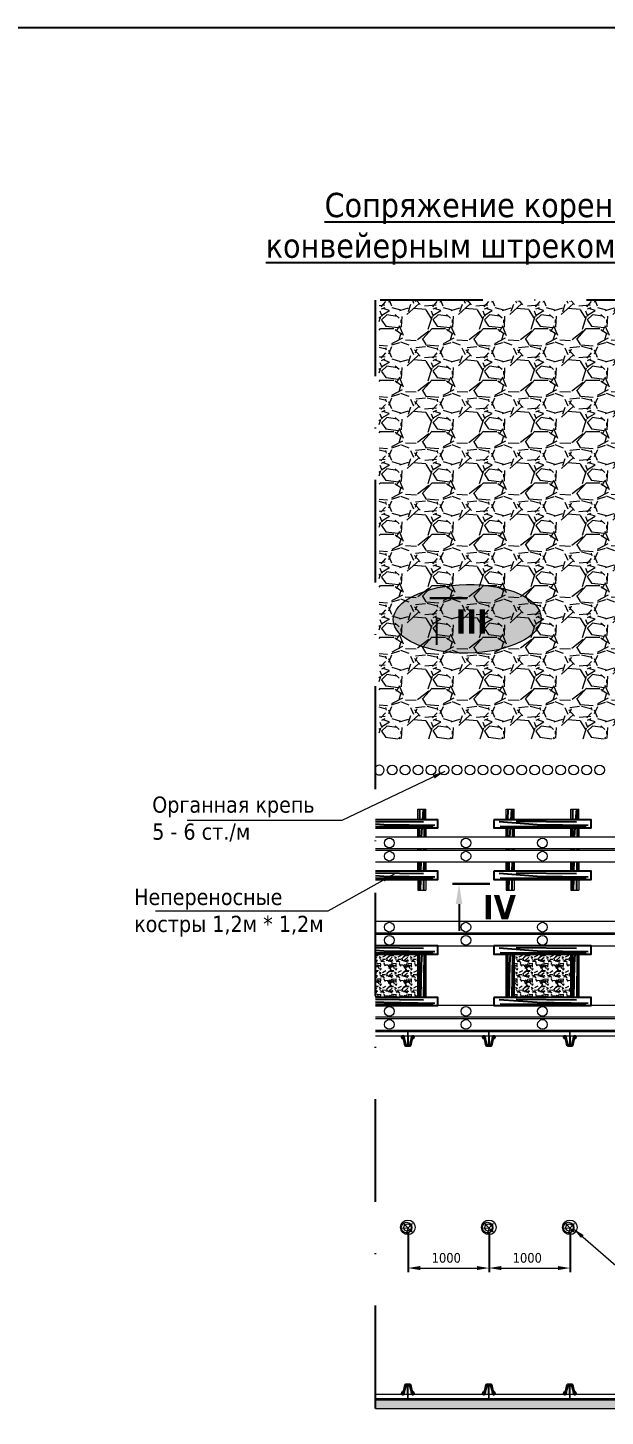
# Model space of a CAD drawing. Header units: millimetres. Extents: x 2161 to 3506, y -1213 to -250.
# Drawn here: x 2475.4 to 2546.6, y -436.3 to -264.8 of the extents above; entities that cross this region are included whole.
import ezdxf
from ezdxf import colors
from ezdxf.entities.mleader import LeaderData, LeaderLine
from ezdxf.math import Vec2, Vec3

# ---------------------------------------------------------------- set-up
doc = ezdxf.new("R2010")
doc.units = ezdxf.units.MM
doc.linetypes.add('ACAD_ISO04W100', pattern=[30, 24, -3, 0, -3])
doc.linetypes.add('DASHDOT', pattern=[25.4, 12.7, -6.35, 0, -6.35])
doc.styles.get("Standard").update_dxf_attribs({"font": 'txt.shx'})
doc.styles.add('стиль', font='TAHOMA.TTF')
doc.dimstyles.new('Копия DIN', dxfattribs={"dimtxt": 2, "dimasz": 2.5, "dimexe": 0.5, "dimexo": 0.625, "dimtad": 0, "dimdec": 0, "dimlfac": 100, "dimzin": 4, "dimdsep": 46, "dimtxsty": 'стиль', "dimcen": 2.5, "dimclre": 256, "dimclrt": 256, "dimadec": 0, "dimazin": 2, "dimtfac": 1, "dimtdec": 0, "dimtmove": 0, "dimatfit": 3, "dimfxl": 0, "dimtvp": 1, "dimtolj": 1, "dimtzin": 0, "dimlwd": 0, "dimarcsym": 0})

# ---------------------------------------------------------------- blocks, each defined once
blk = doc.blocks.new('дер180')
at = {"color": 7, "lineweight": 15}
for points in [[(2532.58, -969.89), (2532, -970.46), (2531.22, -970.48)], [(2531.38, -969.8), (2532.02, -970.46), (2531.78, -971.21)], [(2532.59, -970.96), (2532.02, -970.46)]]:
    blk.add_lwpolyline(points, dxfattribs=at)
for centre, radius in [((2532, -970.36), 0.9), ((2531.85, -970.39), 0.658), ((2531.95, -970.39), 0.446)]:
    blk.add_circle(centre, radius, dxfattribs=at)
blk = doc.blocks.new('*D457')
at = {"lineweight": -2}
for p, q in [((2522.31, -413.74), (2522.31, -418.54)), ((2532.31, -413.74), (2532.31, -418.54))]:
    blk.add_line(p, q, dxfattribs=at)
at = {"color": 0, "lineweight": 0}
blk.add_line((2523.81, -418.04), (2530.81, -418.04), dxfattribs=at)
at = {"color": 0, "lineweight": 15}
for points in [[(2523.81, -417.79), (2523.81, -418.29), (2522.31, -418.04)], [(2530.81, -417.79), (2530.81, -418.29), (2532.31, -418.04)]]:
    blk.add_solid(points, dxfattribs=at)
at = {"layer": 'Defpoints', "color": 0, "lineweight": 15}
for p in [(2522.31, -413.12), (2532.31, -413.12), (2532.31, -418.04)]:
    blk.add_point(p, dxfattribs=at)
at = {"lineweight": 0, "insert": (2527.03, -416.79), "char_height": 1.2, "attachment_point": 5, "style": 'стиль'}
blk.add_mtext('\\A1;1000', dxfattribs=at)
blk = doc.blocks.new('*D396')
at = {"lineweight": -2}
for p, q in [((2532.31, -413.74), (2532.31, -418.54)), ((2542.31, -413.74), (2542.31, -418.54))]:
    blk.add_line(p, q, dxfattribs=at)
at = {"color": 0, "lineweight": 0}
blk.add_line((2533.81, -418.04), (2540.81, -418.04), dxfattribs=at)
at = {"color": 0, "lineweight": 15}
for points in [[(2533.81, -417.79), (2533.81, -418.29), (2532.31, -418.04)], [(2540.81, -417.79), (2540.81, -418.29), (2542.31, -418.04)]]:
    blk.add_solid(points, dxfattribs=at)
at = {"layer": 'Defpoints', "color": 0, "lineweight": 15}
for p in [(2532.31, -413.12), (2542.31, -413.12), (2542.31, -418.04)]:
    blk.add_point(p, dxfattribs=at)
at = {"lineweight": 0, "insert": (2537.03, -416.79), "char_height": 1.2, "attachment_point": 5, "style": 'стиль'}
blk.add_mtext('\\A1;1000', dxfattribs=at)

msp = doc.modelspace()

# ---------------------------------------------------------------- hatches: boundary and pattern name
at = {"lineweight": 0}
h = msp.add_hatch(dxfattribs=at)
h.set_pattern_fill('GRAVEL', scale=0.25, style=0)
h.set_pattern_definition([(228.0128, (5.03444, 6.25096), (-50.800043165, -57.15007022), [0.854302, -84.57625]), (184.9697, (4.46294, 5.61596), (76.200123265, 6.349955188), [1.466012, -145.135]), (132.5104, (3.00244, 5.48896), (63.499953796, -69.85006823), [1.033705, -102.33675]), (267.2737, (0.52594, 3.90146), (6.349972427, 126.999959133), [1.335012, -132.166]), (292.8337, (0.46244, 2.56796), (-31.75009014, 76.200043325), [1.309085, -129.5995]), (357.2737, (0.97044, 1.36146), (-126.999959133, 6.349972427), [1.335012, -132.166]), (37.6942, (2.30394, 1.29796), (-82.550052153, -63.499943392), [1.765485, -174.78275]), (72.2553, (3.70094, 2.37746), (44.450088914, 139.700040515), [1.6668, -165.01325]), (121.4296, (4.20894, 3.96496), (-50.800013088, 82.5499029), [1.339533, -132.61375]), (175.2364, (3.51044, 5.10796), (69.84994513, -6.34994041), [1.529282, -74.93475]), (222.3974, (1.98644, 5.23496), (-76.200002293, -69.849909127), [1.977695, -195.792]), (138.8141, (6.81244, 3.83796), (-44.44997169, 38.09994139), [0.675013, -66.8265]), (171.4692, (6.30444, 4.28246), (82.54987399, -12.700032), [1.284205, -127.1365]), (225, (5.0344, 4.473), (-1e-15, -6.349996), [0.898023, -8.082225]), (203.1986, (4.5899, 5.235), (31.75010706, 12.70005569), [0.483602, -47.8765]), (291.8014, (4.1454, 5.0445), (-6.35000445, 19.05001227), [0.683915, -33.512]), (30.9638, (4.3994, 4.4095), (19.0499799, 12.7000099), [1.1108, -35.91575]), (161.5651, (5.352, 4.981), (12.7000058, -6.3499906), [0.803218, -19.27725]), (16.3895, (0.46244, 5.04446), (63.500035035, 19.049960375), [1.12522, -111.397]), (70.3462, (1.54194, 5.36196), (-25.39992922, -69.84990122), [0.943998, -93.4555]), (293.1986, (5.3519, 6.251), (-12.70005569, 31.75010706), [0.9672, -47.393]), (343.6105, (5.73294, 5.36196), (-63.500035035, 19.049960375), [1.12522, -111.397]), (339.444, (0.46244, 1.10746), (-31.7500394, 12.6999846), [1.085087, -53.16925]), (294.7751, (1.47844, 0.72646), (-31.74992601, 69.849967565), [0.90918, -90.009]), (66.8014, (5.4154, -0.099), (12.70005569, 31.75010706), [0.9672, -47.393]), (17.354, (5.79644, 0.78996), (-82.550004455, -25.39996169), [1.064458, -105.381]), (69.444, (2.30394, -0.09904), (-12.6999846, -31.7500394), [0.542545, -53.712]), (101.3099, (5.0344, -0.099), (-6.34996866, 25.39991865), [0.323788, -32.055]), (165.9638, (4.971, 0.2185), (19.0500134, -6.349989), [1.309085, -24.872625]), (186.009, (3.70094, 0.53596), (63.49990636, 6.34998517), [1.213167, -120.1035]), (303.6901, (4.3994, 3.838), (-6.3500022, 12.6999877), [0.91581, -21.97945]), (353.1572, (4.90744, 3.07596), (107.950044642, -12.70005688), [1.598893, -158.29]), (60.9454, (6.49494, 2.88546), (-25.39994091, -44.44989403), [0.65377, -64.7235]), (90, (6.8124, 3.457), (-6.35, 6.35), [0.381, -5.969]), (120.2564, (3.57394, 0.72646), (25.39994617, -44.44997758), [0.882167, -87.33475]), (48.0128, (3.12944, 1.48846), (50.800043165, 57.15007022), [1.708608, -83.722]), (0, (4.2724, 2.7585), (6.35, 6.35), [1.651, -4.699]), (325.3048, (5.92344, 2.75846), (-63.49988998, 44.450004226), [1.004025, -99.39825]), (254.0546, (6.7489, 2.187), (-6.3500162, -25.4000605), [0.924573, -45.30425]), (207.646, (6.49494, 1.29796), (-120.649957623, -63.500039937), [1.505362, -149.03125]), (175.4261, (5.16144, 0.59946), (-82.550019012, 6.349969278), [1.592572, -157.6645]), (175.4261, (5.16144, 0.59946), (-82.550019012, 6.349969278), [1.592572, -157.6645])])
h.paths.add_polyline_path([(2518.748, -298.583), (2555.894, -298.583), (2555.894, -352.661), (2518.748, -352.661)])
at = {"linetype": 'ByBlock', "lineweight": 15}
h = msp.add_hatch(color=7, dxfattribs=at)
edge = h.paths.add_edge_path()
edge.add_ellipse((2529.61, -337.847), major_axis=(9.12, 0.143), ratio=0.4650035, start_angle=0, end_angle=360)
at = {"lineweight": 15}
h = msp.add_hatch(dxfattribs=at)
h.set_pattern_fill('GRAVEL', scale=0.075, style=0)
h.set_pattern_definition([(228.0128, (-967.83237, 560.74982), (-15.2400129494, -17.145021067), [0.25629075, -25.372875]), (184.9697, (-968.00382, 560.55932), (22.8600369796, 1.9049865565), [0.43980375, -43.5405]), (132.5104, (-968.44197, 560.52122), (19.0499861387, -20.9550204693), [0.3101115, -30.701025]), (267.2737, (-969.18492, 560.04497), (1.9049917281, 38.09998774), [0.40050375, -39.6498]), (292.8337, (-969.20397, 559.64492), (-9.5250270416, 22.8600129975), [0.3927255, -38.87985]), (357.2737, (-969.05157, 559.28297), (-38.09998774, 1.9049917281), [0.40050375, -39.6498]), (37.6942, (-968.65152, 559.26392), (-24.7650156459, -19.0499830177), [0.5296455, -52.434825]), (72.2553, (-968.23242, 559.58777), (13.3350266741, 41.9100121545), [0.50004, -49.503975]), (121.4296, (-968.08002, 560.06402), (-15.2400039264, 24.76497087), [0.40185975, -39.784125]), (175.2364, (-968.28957, 560.40692), (20.95498354, -1.904982122), [0.45878475, -22.480425]), (222.3974, (-968.74677, 560.44502), (-22.8600006879, -20.954972738), [0.5933085, -58.7376]), (138.8141, (-967.29897, 560.02592), (-13.334991506, 11.429982418), [0.20250375, -20.04795]), (171.4692, (-967.45137, 560.15927), (24.7649621967, -3.8100096), [0.3852615, -38.14095]), (225, (-967.8324, 560.2164), (-4e-16, -1.9049987), [0.2694067, -2.4246675]), (203.1986, (-967.96572, 560.44502), (9.52503212, 3.810016706), [0.14508075, -14.36295]), (291.8014, (-968.09907, 560.38787), (-1.905001336, 5.71500368), [0.2051745, -10.0536]), (30.9638, (-968.02287, 560.19737), (5.714993966, 3.81000297), [0.33324, -10.774725]), (161.5651, (-967.7371, 560.3688), (3.81000174, -1.90499717), [0.2409652, -5.783175]), (16.3895, (-969.20397, 560.38787), (19.0500105105, 5.7149881125), [0.337566, -33.4191]), (70.3462, (-968.88012, 560.48312), (-7.6199787665, -20.9549703664), [0.28319925, -28.03665]), (293.1986, (-967.73712, 560.74982), (-3.810016706, 9.52503212), [0.29016, -14.2179]), (343.6105, (-967.62282, 560.48312), (-19.0500105105, 5.7149881125), [0.337566, -33.4191]), (339.444, (-969.20397, 559.20677), (-9.525011823, 3.809995377), [0.32552625, -15.950775]), (294.7751, (-968.89917, 559.09247), (-9.5249778027, 20.9549902696), [0.272754, -27.0027]), (66.8014, (-967.71807, 558.84482), (3.810016706, 9.52503212), [0.29016, -14.2179]), (17.354, (-967.60377, 559.11152), (-24.7650013364, -7.6199885067), [0.31933725, -31.6143]), (69.444, (-968.65152, 558.84482), (-3.809995377, -9.525011823), [0.1627635, -16.1136]), (101.3099, (-967.83237, 558.84482), (-1.904990597, 7.619975596), [0.0971362, -9.6165]), (165.9638, (-967.8514, 558.94007), (5.715004016, -1.904996703), [0.3927255, -7.4617875]), (186.009, (-968.23242, 559.03532), (19.0499719083, 1.9049955514), [0.36395025, -36.03105]), (303.6901, (-968.02287, 560.0259), (-1.90500065, 3.809996324), [0.274743, -6.593835]), (353.1572, (-967.87047, 559.79732), (32.3850133925, -3.8100170637), [0.47966775, -47.487]), (60.9454, (-967.39422, 559.74017), (-7.619982274, -13.334968208), [0.196131, -19.41705]), (90, (-967.299, 559.9116), (-1.905, 1.905), [0.1143, -1.7907]), (120.2564, (-968.27052, 559.09247), (7.61998385, -13.3349932744), [0.26465025, -26.200425]), (48.0128, (-968.40387, 559.32107), (15.2400129494, 17.145021067), [0.51258225, -25.1166]), (0, (-968.061, 559.702), (1.905, 1.905), [0.4953, -1.4097]), (325.3048, (-967.56567, 559.70207), (-19.0499669932, 13.335001268), [0.3012075, -29.819475]), (254.0546, (-967.31802, 559.53062), (-1.90500486, -7.620018152), [0.27737175, -13.591275]), (207.646, (-967.39422, 559.26392), (-36.1949872868, -19.050011981), [0.45160875, -44.709375]), (175.4261, (-967.79427, 559.05437), (-24.7650057036, 1.9049907834), [0.47777175, -47.29935]), (175.4261, (-967.79427, 559.05437), (-24.7650057036, 1.9049907834), [0.47777175, -47.29935])])
h.paths.add_polyline_path([(2518.286, -379.258), (2518.286, -384.628), (2523.503, -384.628), (2523.503, -379.258)])
h = msp.add_hatch(dxfattribs=at)
h.set_pattern_fill('GRAVEL', scale=0.075, style=0)
h.set_pattern_definition([(228.0128, (-930.03237, 560.74982), (-15.2400129494, -17.145021067), [0.2562908, -25.372875]), (184.9697, (-930.20382, 560.55932), (22.8600369796, 1.9049865565), [0.43980375, -43.5405]), (132.5104, (-930.64197, 560.52122), (19.0499861387, -20.9550204693), [0.3101115, -30.701025]), (267.2737, (-931.38492, 560.04497), (1.9049917281, 38.09998774), [0.40050375, -39.6498]), (292.8337, (-931.40397, 559.64492), (-9.5250270416, 22.8600129975), [0.3927255, -38.87985]), (357.2737, (-931.25157, 559.28297), (-38.09998774, 1.9049917281), [0.40050375, -39.6498]), (37.6942, (-930.85152, 559.26392), (-24.7650156459, -19.0499830177), [0.5296455, -52.434825]), (72.2553, (-930.43242, 559.58777), (13.3350266741, 41.9100121545), [0.50004, -49.503975]), (121.4296, (-930.28002, 560.06402), (-15.2400039264, 24.76497087), [0.40185975, -39.784125]), (175.2364, (-930.48957, 560.40692), (20.95498354, -1.904982122), [0.4587847, -22.480425]), (222.3974, (-930.94677, 560.44502), (-22.8600006879, -20.954972738), [0.5933085, -58.7376]), (138.8141, (-929.49897, 560.02592), (-13.334991506, 11.429982418), [0.2025038, -20.04795]), (171.4692, (-929.65137, 560.15927), (24.7649621967, -3.8100096), [0.3852615, -38.14095]), (225, (-930.0324, 560.2164), (-4e-16, -1.9049987), [0.2694067, -2.4246675]), (203.1986, (-930.16572, 560.44502), (9.52503212, 3.810016706), [0.1450808, -14.36295]), (291.8014, (-930.29907, 560.38787), (-1.905001336, 5.71500368), [0.2051745, -10.0536]), (30.9638, (-930.22287, 560.19737), (5.714993966, 3.81000297), [0.33324, -10.774725]), (161.5651, (-929.9371, 560.3688), (3.81000174, -1.90499717), [0.2409652, -5.783175]), (16.3895, (-931.40397, 560.38787), (19.0500105105, 5.7149881125), [0.337566, -33.4191]), (70.3462, (-931.08012, 560.48312), (-7.6199787665, -20.9549703664), [0.2831993, -28.03665]), (293.1986, (-929.93712, 560.74982), (-3.810016706, 9.52503212), [0.29016, -14.2179]), (343.6105, (-929.82282, 560.48312), (-19.0500105105, 5.7149881125), [0.337566, -33.4191]), (339.444, (-931.40397, 559.20677), (-9.525011823, 3.809995377), [0.3255263, -15.950775]), (294.7751, (-931.09917, 559.09247), (-9.5249778027, 20.9549902696), [0.272754, -27.0027]), (66.8014, (-929.91807, 558.84482), (3.810016706, 9.52503212), [0.29016, -14.2179]), (17.354, (-929.80377, 559.11152), (-24.7650013364, -7.6199885067), [0.31933725, -31.6143]), (69.444, (-930.85152, 558.84482), (-3.809995377, -9.525011823), [0.1627635, -16.1136]), (101.3099, (-930.03237, 558.84482), (-1.904990597, 7.619975596), [0.0971362, -9.6165]), (165.9638, (-930.0514, 558.94007), (5.715004016, -1.904996703), [0.3927255, -7.4617875]), (186.009, (-930.43242, 559.03532), (19.0499719083, 1.9049955514), [0.36395025, -36.03105]), (303.6901, (-930.22287, 560.0259), (-1.90500065, 3.809996324), [0.274743, -6.593835]), (353.1572, (-930.07047, 559.79732), (32.3850133925, -3.8100170637), [0.47966775, -47.487]), (60.9454, (-929.59422, 559.74017), (-7.619982274, -13.334968208), [0.196131, -19.41705]), (90, (-929.499, 559.9116), (-1.905, 1.905), [0.1143, -1.7907]), (120.2564, (-930.47052, 559.09247), (7.61998385, -13.3349932744), [0.2646502, -26.200425]), (48.0128, (-930.60387, 559.32107), (15.2400129494, 17.145021067), [0.5125823, -25.1166]), (0, (-930.261, 559.702), (1.905, 1.905), [0.4953, -1.4097]), (325.3048, (-929.76567, 559.70207), (-19.0499669932, 13.335001268), [0.3012075, -29.819475]), (254.0546, (-929.51802, 559.53062), (-1.90500486, -7.620018152), [0.2773717, -13.591275]), (207.646, (-929.59422, 559.26392), (-36.1949872868, -19.050011981), [0.45160875, -44.709375]), (175.4261, (-929.99427, 559.05437), (-24.7650057036, 1.9049907834), [0.47777175, -47.29935]), (175.4261, (-929.99427, 559.05437), (-24.7650057036, 1.9049907834), [0.47777175, -47.29935])])
h.paths.add_polyline_path([(2535.403, -384.628), (2542.403, -384.628), (2542.403, -379.258), (2535.403, -379.258)])
msp.add_hatch(color=8, dxfattribs=at).paths.add_polyline_path([(2518.286, -434.372), (2518.286, -435.372), (2656.218, -435.372), (2656.218, -434.372)])

# ---------------------------------------------------------------- linework, layer by layer
at = {"color": 7, "linetype": 'DASHDOT'}
for p in [(2518.286, -435.372), (2608.054, -298.484)]:
    msp.add_line(p, (2518.286, -298.484), dxfattribs=at)
at = {"color": 0, "linetype": 'Continuous', "lineweight": 30}
for p, q in [((2529.622, -335.289), (2525.01, -335.289)), ((2532.399, -370.59), (2527.787, -370.59))]:
    msp.add_line(p, q, dxfattribs=at)
at = {"color": 7, "lineweight": 15}
for p, q in [((2523.503, -361.347), (2524.503, -361.347)), ((2523.503, -362.662), (2523.503, -361.347)), ((2524.503, -362.662), (2524.503, -361.347)), ((2534.403, -361.347), (2535.403, -361.347)), ((2534.403, -362.662), (2534.403, -361.347)), ((2535.403, -362.662), (2535.403, -361.347)), ((2542.403, -361.347), (2543.403, -361.347)), ((2542.403, -362.662), (2542.403, -361.347)), ((2543.403, -362.662), (2543.403, -361.347)), ((2565.216, -364.836), (2518.286, -364.836)), ((2518.286, -366.236), (2565.216, -366.236)), ((2556.198, -366.461), (2518.286, -366.461)), ((2518.286, -367.861), (2556.198, -367.861)), ((2523.503, -370.032), (2523.503, -371.347)), ((2524.503, -370.032), (2524.503, -371.347)), ((2534.403, -370.032), (2534.403, -371.347)), ((2535.403, -370.032), (2535.403, -371.347)), ((2542.403, -370.032), (2542.403, -371.347)), ((2543.403, -370.032), (2543.403, -371.347)), ((2523.503, -371.347), (2524.503, -371.347)), ((2534.403, -371.347), (2535.403, -371.347)), ((2542.403, -371.347), (2543.403, -371.347)), ((2535.216, -375.232), (2518.286, -375.232)), ((2565.216, -375.232), (2535.216, -375.232)), ((2518.286, -376.632), (2535.216, -376.632)), ((2526.198, -376.858), (2518.286, -376.858)), ((2556.198, -376.858), (2526.198, -376.858)), ((2535.216, -376.632), (2565.216, -376.632)), ((2518.286, -378.258), (2526.198, -378.258)), ((2526.198, -378.258), (2556.198, -378.258)), ((2535.216, -385.628), (2518.286, -385.628)), ((2565.216, -385.628), (2535.216, -385.628)), ((2518.286, -387.028), (2535.216, -387.028)), ((2526.198, -387.253), (2518.286, -387.253)), ((2556.198, -387.253), (2526.198, -387.253)), ((2535.216, -387.028), (2565.216, -387.028)), ((2518.286, -388.653), (2526.198, -388.653)), ((2526.198, -388.653), (2556.198, -388.653))]:
    msp.add_line(p, q, dxfattribs=at)
at = {"color": 7, "lineweight": 30}
for p, q in [((2521.545, -389.448), (2521.572, -389.629)), ((2521.605, -389.381), (2521.733, -389.381)), ((2521.621, -389.671), (2521.717, -389.671)), ((2522.031, -390.611), (2522.534, -390.611)), ((2522.104, -390.481), (2522.461, -390.481)), ((2522.832, -389.381), (2522.96, -389.381)), ((2522.848, -389.671), (2522.943, -389.671)), ((2523.02, -389.448), (2522.993, -389.629)), ((2531.545, -389.448), (2531.572, -389.629)), ((2531.605, -389.381), (2531.733, -389.381)), ((2531.621, -389.671), (2531.717, -389.671)), ((2532.031, -390.611), (2532.534, -390.611)), ((2532.104, -390.481), (2532.461, -390.481)), ((2532.832, -389.381), (2532.96, -389.381)), ((2532.848, -389.671), (2532.943, -389.671)), ((2533.02, -389.448), (2532.993, -389.629)), ((2541.545, -389.448), (2541.572, -389.629)), ((2541.605, -389.381), (2541.733, -389.381)), ((2541.621, -389.671), (2541.717, -389.671)), ((2542.031, -390.611), (2542.534, -390.611)), ((2542.104, -390.481), (2542.461, -390.481)), ((2542.832, -389.381), (2542.96, -389.381)), ((2542.848, -389.671), (2542.943, -389.671)), ((2543.02, -389.448), (2542.993, -389.629)), ((2521.545, -433.574), (2521.572, -433.393)), ((2521.605, -433.641), (2521.733, -433.641)), ((2521.621, -433.351), (2521.717, -433.351)), ((2522.031, -432.411), (2522.534, -432.411)), ((2522.104, -432.541), (2522.461, -432.541)), ((2522.832, -433.641), (2522.96, -433.641)), ((2522.848, -433.351), (2522.943, -433.351)), ((2523.02, -433.574), (2522.993, -433.393)), ((2531.545, -433.574), (2531.572, -433.393)), ((2531.605, -433.641), (2531.733, -433.641)), ((2531.621, -433.351), (2531.717, -433.351)), ((2532.031, -432.411), (2532.534, -432.411)), ((2532.104, -432.541), (2532.461, -432.541)), ((2532.832, -433.641), (2532.96, -433.641)), ((2532.848, -433.351), (2532.943, -433.351)), ((2533.02, -433.574), (2532.993, -433.393)), ((2541.545, -433.574), (2541.572, -433.393)), ((2541.605, -433.641), (2541.733, -433.641)), ((2541.621, -433.351), (2541.717, -433.351)), ((2542.031, -432.411), (2542.534, -432.411)), ((2542.104, -432.541), (2542.461, -432.541)), ((2542.832, -433.641), (2542.96, -433.641)), ((2542.848, -433.351), (2542.943, -433.351)), ((2543.02, -433.574), (2542.993, -433.393))]:
    msp.add_line(p, q, dxfattribs=at)
at = {"color": 7, "linetype": 'ACAD_ISO04W100'}
for p, q in [((2522.282, -389.349), (2522.282, -390.644)), ((2532.282, -389.349), (2532.282, -390.644)), ((2542.282, -389.349), (2542.282, -390.644)), ((2522.282, -433.673), (2522.282, -432.378)), ((2532.282, -433.673), (2532.282, -432.378)), ((2542.282, -433.673), (2542.282, -432.378))]:
    msp.add_line(p, q, dxfattribs=at)
at = {"linetype": 'ByBlock', "lineweight": -2}
msp.add_lwpolyline([(2175.102, -684.836), (2769.102, -684.836), (2769.102, -264.836), (2175.102, -264.836)], close=True, dxfattribs=at)
at = {"color": 7}
for points in [[(2523.707, -361.347), (2523.702, -362.662)], [(2524.187, -361.347), (2524.088, -362.662)], [(2524.329, -361.347), (2524.313, -362.662)], [(2534.607, -361.347), (2534.602, -362.662)], [(2535.087, -361.347), (2534.988, -362.662)], [(2535.229, -361.347), (2535.213, -362.662)], [(2542.607, -361.347), (2542.602, -362.662)], [(2543.087, -361.347), (2542.988, -362.662)], [(2543.229, -361.347), (2543.213, -362.662)], [(2518.286, -363.662), (2526.003, -363.662), (2526.003, -362.662), (2518.286, -362.662)], [(2518.286, -362.867), (2524.215, -362.938)], [(2518.286, -363.17), (2519.335, -363.248), (2525.635, -363.351)], [(2518.286, -363.467), (2525.39, -363.493)], [(2532.903, -362.662), (2532.903, -363.662), (2544.903, -363.662), (2544.903, -362.662), (2532.903, -362.662)], [(2533.575, -362.9), (2538.235, -363.248), (2544.535, -363.351)], [(2533.691, -363.454), (2544.29, -363.493)], [(2535.641, -362.848), (2543.115, -362.938)], [(2523.503, -363.662), (2523.503, -364.836)], [(2523.698, -363.662), (2523.694, -364.836)], [(2524.014, -363.662), (2523.926, -364.836)], [(2524.301, -363.662), (2524.286, -364.836)], [(2524.503, -364.836), (2524.503, -363.662)], [(2534.403, -363.662), (2534.403, -364.836)], [(2534.598, -363.662), (2534.594, -364.836)], [(2534.914, -363.662), (2534.826, -364.836)], [(2535.201, -363.662), (2535.186, -364.836)], [(2535.403, -364.836), (2535.403, -363.662)], [(2542.403, -363.662), (2542.403, -364.836)], [(2542.598, -363.662), (2542.594, -364.836)], [(2542.914, -363.662), (2542.826, -364.836)], [(2543.201, -363.662), (2543.186, -364.836)], [(2543.403, -364.836), (2543.403, -363.662)], [(2523.503, -366.236), (2523.503, -366.461)], [(2523.689, -366.236), (2523.688, -366.461)], [(2523.895, -366.236), (2523.892, -366.461)], [(2524.27, -366.236), (2524.267, -366.461)], [(2524.503, -366.461), (2524.503, -366.236)], [(2534.403, -366.236), (2534.403, -366.461)], [(2534.589, -366.236), (2534.588, -366.461)], [(2534.795, -366.236), (2534.792, -366.461)], [(2535.17, -366.236), (2535.167, -366.461)], [(2535.403, -366.461), (2535.403, -366.236)], [(2542.403, -366.236), (2542.403, -366.461)], [(2542.589, -366.236), (2542.588, -366.461)], [(2542.795, -366.236), (2542.792, -366.461)], [(2543.17, -366.236), (2543.167, -366.461)], [(2543.403, -366.461), (2543.403, -366.236)], [(2523.503, -367.861), (2523.503, -369.032)], [(2523.683, -367.861), (2523.678, -369.032)], [(2523.869, -367.861), (2523.85, -369.032)], [(2524.25, -367.861), (2524.236, -369.032)], [(2524.503, -369.032), (2524.503, -367.861)], [(2534.403, -367.861), (2534.403, -369.032)], [(2534.583, -367.861), (2534.578, -369.032)], [(2534.769, -367.861), (2534.75, -369.032)], [(2535.15, -367.861), (2535.136, -369.032)], [(2535.403, -369.032), (2535.403, -367.861)], [(2542.403, -367.861), (2542.403, -369.032)], [(2542.583, -367.861), (2542.578, -369.032)], [(2542.769, -367.861), (2542.75, -369.032)], [(2543.15, -367.861), (2543.136, -369.032)], [(2543.403, -369.032), (2543.403, -367.861)], [(2518.286, -370.032), (2526.003, -370.032), (2526.003, -369.032), (2518.286, -369.032)], [(2518.286, -369.237), (2524.215, -369.308)], [(2518.286, -369.54), (2519.335, -369.618), (2525.635, -369.721)], [(2518.286, -369.837), (2525.39, -369.863)], [(2523.675, -370.032), (2523.67, -371.347)], [(2523.833, -370.032), (2523.812, -371.347)], [(2524.224, -370.032), (2524.208, -371.347)], [(2532.903, -369.032), (2532.903, -370.032), (2544.903, -370.032), (2544.903, -369.032), (2532.903, -369.032)], [(2533.575, -369.27), (2538.235, -369.618), (2544.535, -369.721)], [(2533.691, -369.824), (2544.29, -369.863)], [(2534.575, -370.032), (2534.57, -371.347)], [(2534.733, -370.032), (2534.712, -371.347)], [(2535.124, -370.032), (2535.108, -371.347)], [(2535.641, -369.218), (2543.115, -369.308)], [(2542.575, -370.032), (2542.57, -371.347)], [(2542.733, -370.032), (2542.712, -371.347)], [(2543.124, -370.032), (2543.108, -371.347)], [(2518.286, -379.258), (2526.003, -379.258), (2526.003, -378.258), (2518.286, -378.258)], [(2518.286, -378.463), (2524.215, -378.534)], [(2518.286, -378.766), (2519.335, -378.844), (2525.635, -378.947)], [(2532.903, -378.258), (2532.903, -379.258), (2544.903, -379.258), (2544.903, -378.258), (2532.903, -378.258)], [(2533.575, -378.496), (2538.235, -378.844), (2544.535, -378.947)], [(2535.641, -378.444), (2543.115, -378.534)], [(2518.286, -379.063), (2525.39, -379.089)], [(2523.503, -379.258), (2523.503, -384.628)], [(2523.698, -379.258), (2523.678, -384.628)], [(2524.014, -379.258), (2523.916, -380.56), (2523.85, -384.628)], [(2524.301, -379.258), (2524.236, -384.628)], [(2524.503, -384.628), (2524.503, -379.258)], [(2533.691, -379.05), (2544.29, -379.089)], [(2534.403, -379.258), (2534.403, -384.628)], [(2534.598, -379.258), (2534.578, -384.628)], [(2534.914, -379.258), (2534.816, -380.56), (2534.75, -384.628)], [(2535.201, -379.258), (2535.136, -384.628)], [(2535.403, -384.628), (2535.403, -379.258)], [(2542.403, -379.258), (2542.403, -384.628)], [(2542.598, -379.258), (2542.578, -384.628)], [(2542.914, -379.258), (2542.816, -380.56), (2542.75, -384.628)], [(2543.201, -379.258), (2543.136, -384.628)], [(2543.403, -384.628), (2543.403, -379.258)], [(2518.286, -385.628), (2526.003, -385.628), (2526.003, -384.628), (2518.286, -384.628)], [(2518.286, -384.833), (2524.215, -384.904)], [(2518.286, -385.136), (2519.335, -385.214), (2525.635, -385.317)], [(2518.286, -385.433), (2525.39, -385.459)], [(2532.903, -384.628), (2532.903, -385.628), (2544.903, -385.628), (2544.903, -384.628), (2532.903, -384.628)], [(2533.575, -384.866), (2538.235, -385.214), (2544.535, -385.317)], [(2533.691, -385.42), (2544.29, -385.459)], [(2535.641, -384.814), (2543.115, -384.904)]]:
    msp.add_lwpolyline(points, dxfattribs=at)
at = {"color": 7, "lineweight": 15}
for points in [[(2518.286, -389.352), (2522.282, -389.352), (2522.282, -388.852), (2518.286, -388.852)], [(2522.282, -388.852), (2522.282, -389.352), (2532.282, -389.352), (2532.282, -388.852), (2522.282, -388.852)], [(2532.282, -388.852), (2532.282, -389.352), (2542.282, -389.352), (2542.282, -388.852), (2532.282, -388.852)], [(2542.282, -388.852), (2542.282, -389.352), (2552.282, -389.352), (2552.282, -388.852), (2542.282, -388.852)], [(2518.286, -434.152), (2522.282, -434.152), (2522.282, -433.652), (2518.286, -433.652)], [(2522.282, -433.652), (2522.282, -434.152), (2532.282, -434.152), (2532.282, -433.652), (2522.282, -433.652)], [(2532.282, -433.652), (2532.282, -434.152), (2542.282, -434.152), (2542.282, -433.652), (2532.282, -433.652)], [(2542.282, -433.652), (2542.282, -434.152), (2552.282, -434.152), (2552.282, -433.652), (2542.282, -433.652)], [(2656.218, -434.372), (2518.286, -434.372)], [(2518.286, -435.372), (2656.218, -435.372)]]:
    msp.add_lwpolyline(points, dxfattribs=at)
for centre in [(2520.35, -356.531), (2521.95, -356.531), (2523.55, -356.531), (2525.15, -356.531), (2526.75, -356.531), (2528.35, -356.531), (2529.95, -356.531), (2531.55, -356.531), (2533.15, -356.531), (2534.75, -356.531), (2536.35, -356.531), (2537.95, -356.531), (2539.55, -356.531), (2541.15, -356.531), (2542.75, -356.531), (2544.35, -356.531), (2545.95, -356.531), (2520, -365.536), (2529.45, -365.536), (2529.45, -365.536), (2538.9, -365.536), (2520, -367.161), (2529.45, -367.161), (2529.45, -367.161), (2538.9, -367.161), (2520, -375.932), (2529.45, -375.932), (2538.9, -375.932), (2520, -377.558), (2529.45, -377.558), (2538.9, -377.558), (2520, -386.328), (2529.45, -386.328), (2538.9, -386.328), (2520, -387.953), (2529.45, -387.953), (2538.9, -387.953)]:
    msp.add_circle(centre, 0.6, dxfattribs=at)
msp.add_arc((2518.75, -356.531), 0.6, 219.27653, 140.72347, dxfattribs=at)
at = {"color": 7, "lineweight": 30}
for centre, radius, start, end in [((2521.605, -389.441), 0.06, 89.40595, 190.01711), ((2521.621, -389.621), 0.05, 187.35882, 270.43725), ((2521.717, -389.721), 0.05, 11.75312, 90), ((2521.733, -389.441), 0.06, 8.18923, 90), ((2540.876, -385.537), 19.561, 192.31635, 194.89843), ((2529.108, -388.331), 7.398, 188.56037, 196.32129), ((2522.031, -390.551), 0.06, 194.76068, 271.39358), ((2522.104, -390.381), 0.1, 196.53522, 273.6486), ((2522.461, -390.381), 0.1, 266.3514, 343.46478), ((2522.534, -390.551), 0.06, 268.60642, 345.23932), ((2515.457, -388.331), 7.398, 343.67871, 351.43963), ((2503.688, -385.537), 19.561, 345.10157, 347.68365), ((2522.832, -389.441), 0.06, 90, 171.81077), ((2522.848, -389.721), 0.05, 90, 168.24688), ((2522.943, -389.621), 0.05, 269.56275, 352.64118), ((2522.96, -389.441), 0.06, 349.98289, 90.59405), ((2531.605, -389.441), 0.06, 89.40595, 190.01711), ((2531.621, -389.621), 0.05, 187.35882, 270.43725), ((2531.717, -389.721), 0.05, 11.75312, 90), ((2531.733, -389.441), 0.06, 8.18923, 90), ((2550.876, -385.537), 19.561, 192.31635, 194.89843), ((2539.108, -388.331), 7.398, 188.56037, 196.32129), ((2532.031, -390.551), 0.06, 194.76068, 271.39358), ((2532.104, -390.381), 0.1, 196.53522, 273.6486), ((2532.461, -390.381), 0.1, 266.3514, 343.46478), ((2532.534, -390.551), 0.06, 268.60642, 345.23932), ((2525.457, -388.331), 7.398, 343.67871, 351.43963), ((2513.688, -385.537), 19.561, 345.10157, 347.68365), ((2532.832, -389.441), 0.06, 90, 171.81077), ((2532.848, -389.721), 0.05, 90, 168.24688), ((2532.943, -389.621), 0.05, 269.56275, 352.64118), ((2532.96, -389.441), 0.06, 349.98289, 90.59405), ((2541.605, -389.441), 0.06, 89.40595, 190.01711), ((2541.621, -389.621), 0.05, 187.35882, 270.43725), ((2541.717, -389.721), 0.05, 11.75312, 90), ((2541.733, -389.441), 0.06, 8.18923, 90), ((2560.876, -385.537), 19.561, 192.31635, 194.89843), ((2549.108, -388.331), 7.398, 188.56037, 196.32129), ((2542.031, -390.551), 0.06, 194.76068, 271.39358), ((2542.104, -390.381), 0.1, 196.53522, 273.6486), ((2542.461, -390.381), 0.1, 266.3514, 343.46478), ((2542.534, -390.551), 0.06, 268.60642, 345.23932), ((2535.457, -388.331), 7.398, 343.67871, 351.43963), ((2523.688, -385.537), 19.561, 345.10157, 347.68365), ((2542.832, -389.441), 0.06, 90, 171.81077), ((2542.848, -389.721), 0.05, 90, 168.24688), ((2542.943, -389.621), 0.05, 269.56275, 352.64118), ((2542.96, -389.441), 0.06, 349.98289, 90.59405), ((2521.605, -433.581), 0.06, 169.98289, 270.59405), ((2521.621, -433.401), 0.05, 89.56275, 172.64118), ((2521.717, -433.301), 0.05, 270, 348.24688), ((2521.733, -433.581), 0.06, 270, 351.81077), ((2540.876, -437.485), 19.561, 165.10157, 167.68365), ((2529.108, -434.692), 7.398, 163.67871, 171.43963), ((2522.031, -432.471), 0.06, 88.60642, 165.23932), ((2522.104, -432.641), 0.1, 86.3514, 163.46478), ((2522.461, -432.641), 0.1, 16.53522, 93.6486), ((2522.534, -432.471), 0.06, 14.76068, 91.39358), ((2515.457, -434.692), 7.398, 8.56037, 16.32129), ((2503.688, -437.485), 19.561, 12.31635, 14.89843), ((2522.832, -433.581), 0.06, 188.18923, 270), ((2522.848, -433.301), 0.05, 191.75312, 270), ((2522.943, -433.401), 0.05, 7.35882, 90.43725), ((2522.96, -433.581), 0.06, 269.40595, 10.01711), ((2531.605, -433.581), 0.06, 169.98289, 270.59405), ((2531.621, -433.401), 0.05, 89.56275, 172.64118), ((2531.717, -433.301), 0.05, 270, 348.24688), ((2531.733, -433.581), 0.06, 270, 351.81077), ((2550.876, -437.485), 19.561, 165.10157, 167.68365), ((2539.108, -434.692), 7.398, 163.67871, 171.43963), ((2532.031, -432.471), 0.06, 88.60642, 165.23932), ((2532.104, -432.641), 0.1, 86.3514, 163.46478), ((2532.461, -432.641), 0.1, 16.53522, 93.6486), ((2532.534, -432.471), 0.06, 14.76068, 91.39358), ((2525.457, -434.692), 7.398, 8.56037, 16.32129), ((2513.688, -437.485), 19.561, 12.31635, 14.89843), ((2532.832, -433.581), 0.06, 188.18923, 270), ((2532.848, -433.301), 0.05, 191.75312, 270), ((2532.943, -433.401), 0.05, 7.35882, 90.43725), ((2532.96, -433.581), 0.06, 269.40595, 10.01711), ((2541.605, -433.581), 0.06, 169.98289, 270.59405), ((2541.621, -433.401), 0.05, 89.56275, 172.64118), ((2541.717, -433.301), 0.05, 270, 348.24688), ((2541.733, -433.581), 0.06, 270, 351.81077), ((2560.876, -437.485), 19.561, 165.10157, 167.68365), ((2549.108, -434.692), 7.398, 163.67871, 171.43963), ((2542.031, -432.471), 0.06, 88.60642, 165.23932), ((2542.104, -432.641), 0.1, 86.3514, 163.46478), ((2542.461, -432.641), 0.1, 16.53522, 93.6486), ((2542.534, -432.471), 0.06, 14.76068, 91.39358), ((2535.457, -434.692), 7.398, 8.56037, 16.32129), ((2523.688, -437.485), 19.561, 12.31635, 14.89843), ((2542.832, -433.581), 0.06, 188.18923, 270), ((2542.848, -433.301), 0.05, 191.75312, 270), ((2542.943, -433.401), 0.05, 7.35882, 90.43725), ((2542.96, -433.581), 0.06, 269.40595, 10.01711)]:
    msp.add_arc(centre, radius, start, end, dxfattribs=at)
at = {"color": 7, "linetype": 'ByBlock', "lineweight": 15}
msp.add_ellipse((2529.61, -337.847), major_axis=(9.12, 0.143), ratio=0.4650035, dxfattribs=at)

# ---------------------------------------------------------------- block references
at = {"color": 7, "lineweight": 15}
for p in [(-9.716, 557.345), (0.284, 557.345), (10.284, 557.345)]:
    msp.add_blockref('дер180', p, dxfattribs=at)

# ---------------------------------------------------------------- texts
at = {"color": 7, "attachment_point": 1, "style": 'стиль'}
for s, insert, char_height, width in [('\\A1;{\\W6.4568;\\L \\W1;Сопряжение коренной лавы пл. \\fTimes New Roman|b1|i1|c0|p18;l\\H0.7x;\\S^ 1;\\fTahoma|b0|i0|c204|p34;\\H1.4286x; с северным групповым конвейерным штреком пл. \\fTimes New Roman|b1|i1|c0|p18;l\\H0.7x;\\S^ 1;\\H1.4286x; \\fTahoma|b0|i0|c204|p34;\\H0.99998x;гор. 622 м\\fTimes New Roman|b1|i1|c0|p18;\\H0.69999x;\\S^ 1;\\fTahoma|b0|i0|c204|p34;\\H1.4286x;\\P\\fTimes New Roman|b1|i1|c0|p18;\\H1x;\\W9.4208;      \\H0.7x;\\W1;\\S^ 1;}', (2504.738, -285.228), 3, 125.89643), ('{\\fTahoma|b1|i0|c204|p34;\\W7.6036;    \\W1;III}', (2490.724, -336.666), 3, 79.3281), ('{\\W8.6234;    }Органная крепь\\P{\\W8.6234;    }5 - 6 ст./м\\P{\\W9.2281;     }', (2464.858, -359.793), 2, 79.3281), ('{\\W8.8871;    }Непереносные \\P{\\W8.8872;    }костры 1,2м * 1,2м\\P{\\W9.2281;     }', (2461.83, -371.193), 2, 79.3281), ('{\\fTahoma|b1|i0|c204|p34;\\W7.7248;    \\W1;IV}', (2493.501, -371.967), 3, 79.3281)]:
    msp.add_mtext(s, dxfattribs=dict(at, insert=insert, char_height=char_height, width=width))

# ---------------------------------------------------------------- dimensions: what is measured, and where the dimension line sits
at = {"color": 7, "lineweight": 0}
for base, p1, p2, picture, middle in [((2532.307, -418.035), (2522.307, -413.12), (2532.307, -413.12), '*D457', (2527.026, -418.035)), ((2542.307, -418.035), (2532.307, -413.12), (2542.307, -413.12), '*D396', (2537.026, -418.035))]:
    dim = msp.add_linear_dim(base=base, p1=p1, p2=p2, dimstyle='Копия DIN', override={"dimtxt": 1.2, "dimasz": 1.5}, dxfattribs=at)
    dim.commit()
    dim.dimension.update_dxf_attribs({"geometry": picture, "text_midpoint": middle, "dimtype": 160})

# ---------------------------------------------------------------- leaders
for points in [[(2526.83, -356.713), (2514.131, -362.772), (2495.055, -362.772)], [(2520.587, -369.366), (2512.398, -373.967), (2491.115, -373.967)], [(2542.691, -413.162), (2551.62, -420.928), (2618.216, -420.928)]]:
    msp.add_leader(points, dimstyle='Копия DIN', override={"dimtxt": 1.2, "dimasz": 1.5, "dimgap": 0.625, "dimtad": 0}, dxfattribs=at)
at = {"color": 7, "lineweight": 30}
ml = msp.add_multileader_mtext('Standard', dxfattribs=at)
ml.set_content('', color=7)
ml.set_leader_properties()
ml.build(insert=Vec2(0, 0))
ml.multileader.update_dxf_attribs({"dogleg_length": 0, "arrow_head_size": 2.5})
ctx = ml.context
ctx.base_point, ctx.arrow_head_size, ctx.landing_gap_size, ctx.plane_origin = Vec3(2525.827, -341.078), 2.5, 0, Vec3(2525.826, -335.289)
notes = []
notes.append((ctx, [(1, (1, 1, 0), (2525.827, -341.078), (1, 0), 0, [(0, [(2525.826, -335.289)], 0, [])])]))
ctx.mtext.insert, ctx.mtext.flow_direction = Vec3(2525.827, -339.078), 5
ml = msp.add_multileader_mtext('Standard', dxfattribs=at)
ml.set_content('', color=7)
ml.set_leader_properties()
ml.build(insert=Vec2(0, 0))
ml.multileader.update_dxf_attribs({"dogleg_length": 0, "arrow_head_size": 2.5})
ctx = ml.context
ctx.base_point, ctx.arrow_head_size, ctx.landing_gap_size, ctx.plane_origin = Vec3(2528.604, -376.379), 2.5, 0, Vec3(2528.603, -370.59)
notes.append((ctx, [(1, (1, 1, 0), (2528.604, -376.379), (1, 0), 0, [(0, [(2528.603, -370.59)], 0, [])])]))
ctx.mtext.insert, ctx.mtext.flow_direction = Vec3(2528.604, -374.379), 5
for ctx, leaders in notes:
    for number, flags, end, landing, length, lines in leaders:
        leader = LeaderData()
        leader.index, (leader.has_last_leader_line, leader.has_dogleg_vector, leader.attachment_direction) = number, flags
        leader.last_leader_point, leader.dogleg_vector, leader.dogleg_length = Vec3(end), Vec3(landing), length
        for number, points, colour, breaks in lines:
            line = LeaderLine()
            line.index, line.vertices, line.color, line.breaks = number, Vec3.list(points), colors.encode_raw_color(colour), breaks
            leader.lines.append(line)
        ctx.leaders.append(leader)

doc.saveas('drawing.dxf')
